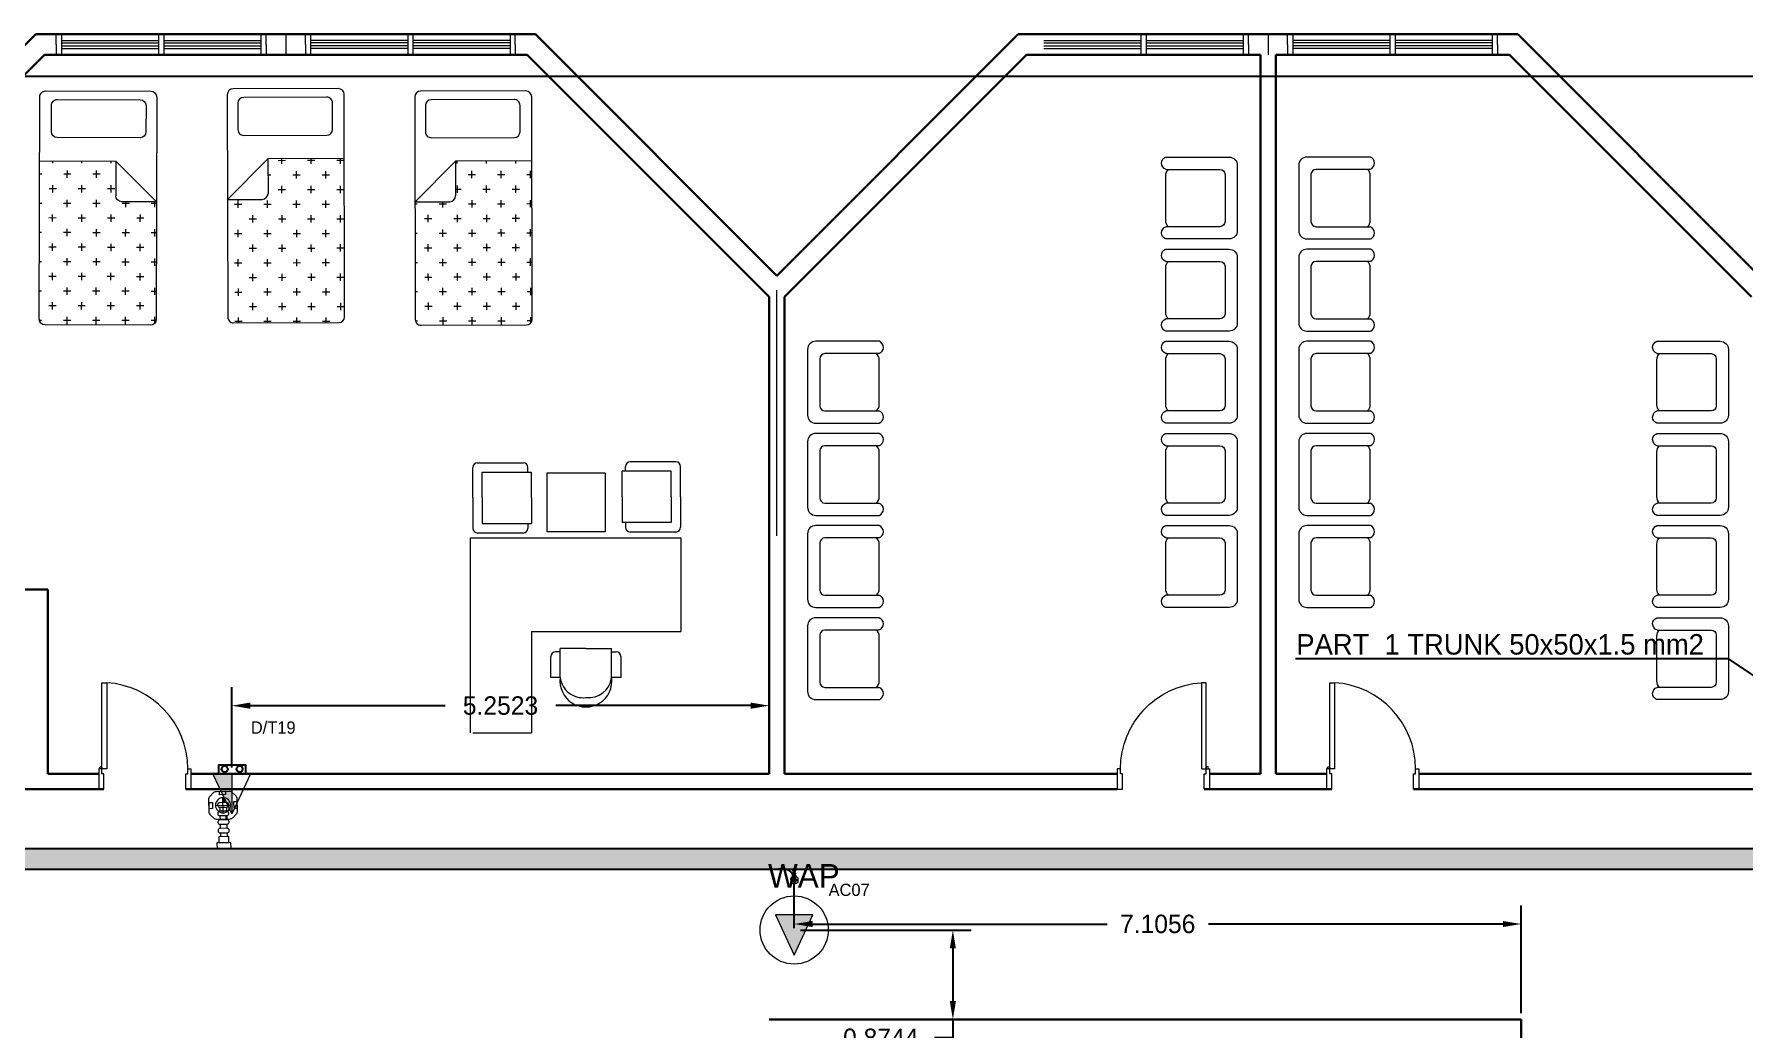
# Model space of a CAD drawing. Extents: x -3700 to 3801, y 313 to 399.
# Drawn here: x 29.34 to 46.05, y 367.78 to 377.5 of the extents above; entities that cross this region are included whole.
import ezdxf
from ezdxf import colors
from ezdxf.entities.mleader import LeaderData, LeaderLine
from ezdxf.enums import TextEntityAlignment as Align
from ezdxf.math import Vec2, Vec3

# ---------------------------------------------------------------- set-up
doc = ezdxf.new("R2010")
doc.units = 0
doc.header["$LTSCALE"] = 0.15
doc.linetypes.add('CONTINOUS', pattern=[0])
doc.layers.get('0').update_dxf_attribs({"color": 252})
doc.layers.get('Defpoints').update_dxf_attribs({"color": 252})
for name, color, linetype, lineweight in [('0 LEGEND', 140, 'Continuous', 0), ('anal', 252, 'Continuous', 20), ('DOOR', 252, 'Continuous', 20), ('EL-PULL BOX-50', 3, 'Continuous', 0), ('FUR', 252, 'Continuous', 9), ('T-STRUCTURED', 7, 'Continuous', 0), ('TMG-LC-ACCEORISE', 1, 'Continuous', 0), ('wall', 252, 'Continuous', 30)]:
    doc.layers.add(name, color=color, linetype=linetype, lineweight=lineweight)
for name, color, linetype in [('0 sockets', 252, 'Continuous'), ('0 sound', 252, 'Continuous'), ('0 WIRINF', 2, 'Continuous'), ('AUTOINCR', 7, 'Continuous'), ('bound', 252, 'Continuous'), ('CPTOOLS-TRAY', 1, 'Continuous')]:
    doc.layers.add(name, color=color, linetype=linetype)
doc.dimstyles.get("Standard").update_dxf_attribs({"dimtxt": 0.18, "dimasz": 0.18, "dimexe": 0.18, "dimexo": 0.0625, "dimgap": 0.09, "dimtad": 0, "dimtih": 1, "dimtoh": 1, "dimdec": 4, "dimzin": 0, "dimdsep": 46, "dimtxsty": 'Standard', "dimcen": 0.09, "dimadec": 0, "dimazin": 0, "dimtfac": 1, "dimtdec": 4, "dimtofl": 0, "dimtmove": 0, "dimatfit": 3, "dimfxl": 1, "dimtolj": 1, "dimtzin": 0, "dimarcsym": 0})

# ---------------------------------------------------------------- blocks, each defined once
blk = doc.blocks.new('SEAT02')
at = {"layer": 'FUR'}
for p, q in [((0.7, 0.4), (0.08, 0.4)), ((0, 0.32), (0, -0.32)), ((0.12, 0.23), (0.12, -0.23)), ((0.697, 0.28), (0.17, 0.28)), ((0.7, -0.22), (0.7, 0.22)), ((0.17, -0.28), (0.697, -0.28)), ((0.08, -0.4), (0.7, -0.4))]:
    blk.add_line(p, q, dxfattribs=at)
for centre, radius, start, end in [((0.08, 0.32), 0.08, 90, 180), ((0.677, 0.341), 0.0639, 288.8562, 68.5025), ((0.17, 0.23), 0.05, 90, 180), ((0.62, 0.22), 0.08, 0, 48.5904), ((0.08, -0.32), 0.08, 180, 270), ((0.17, -0.23), 0.05, 180, 270), ((0.62, -0.22), 0.08, 311.4096, 0), ((0.677, -0.341), 0.0639, 291.4975, 71.1438)]:
    blk.add_arc(centre, radius, start, end, dxfattribs=at)
blk = doc.blocks.new('A$C48FC3568')
at = {"layer": 'FUR'}
h = blk.add_hatch(dxfattribs=at)
h.set_pattern_fill('CROSS', color=256, scale=0.5, style=0)
h.set_pattern_definition([(0, (-34.60875, 58.23435), (0.125, -0.125), [0.0625, -0.1875]), (270, (-34.5775, 58.2656), (-0.125, -0.125), [0.0625, -0.1875])])
h.paths.add_polyline_path([(1.055, 0.703), (1.055, 1), (0.05, 1, 0.414214), (0, 0.95), (0, 0.05, 0.414214), (0.05, 0), (1.402, 0), (1.402, 0.653), (1.105, 0.653, -0.414214)])
for p, q in [((0, 0.95), (0, 0.05)), ((1.95, 1), (0.05, 1)), ((1.402, 0.653), (1.055, 1)), ((1.055, 1), (1.055, 0.703)), ((1.877, 0.909), (1.652, 0.909)), ((2, 0.05), (2, 0.95)), ((1.602, 0.859), (1.602, 0.15)), ((1.927, 0.15), (1.927, 0.859)), ((1.402, 0.653), (1.105, 0.653)), ((1.402, 0), (1.402, 0.653)), ((1.652, 0.1), (1.877, 0.1)), ((0.05, 0), (1.95, 0))]:
    blk.add_line(p, q, dxfattribs=at)
for centre, start, end in [((0.05, 0.95), 90, 180), ((1.652, 0.859), 90, 180), ((1.877, 0.859), 360, 90), ((1.95, 0.95), 360, 90), ((1.105, 0.703), 180, 270), ((1.652, 0.15), 180, 270), ((1.877, 0.15), 270, 0), ((0.05, 0.05), 180, 270), ((1.95, 0.05), 270, 360)]:
    blk.add_arc(centre, 0.05, start, end, dxfattribs=at)
blk = doc.blocks.new('D90')
at = {"layer": 'DOOR'}
for points in [[(0.03, 0.2), (0.03, 1.04), (0.078, 1.04), (0.078, 0.2)], [(0.03, 0.2), (0, 0.2), (0, 0), (0.05, 0), (0.05, 0.15), (0.03, 0.15)], [(0.87, 0.2), (0.9, 0.2), (0.9, 0), (0.85, 0), (0.85, 0.15), (0.87, 0.15)]]:
    blk.add_lwpolyline(points, close=True, dxfattribs=at)
blk.add_circle((0.02, 0.21), 0.01, dxfattribs=at)
blk.add_arc((0.025, 0.197), 0.845, 0.2218, 86.3889, dxfattribs=at)
blk = doc.blocks.new('ARCH')
at = {"layer": 'anal'}
for p, q in [((29.558, 377.4), (29.558, 377.5)), ((29.608, 377.5), (29.608, 377.3)), ((29.608, 377.44), (30.558, 377.44)), ((30.558, 377.5), (30.558, 377.3)), ((30.608, 377.5), (30.608, 377.3)), ((30.608, 377.44), (31.558, 377.44)), ((31.558, 377.5), (31.558, 377.3)), ((31.608, 377.4), (31.608, 377.5)), ((31.608, 377.5), (31.992, 377.5)), ((31.8, 377.5), (31.8, 377.3)), ((31.992, 377.4), (31.992, 377.5)), ((32.042, 377.5), (32.042, 377.3)), ((32.992, 377.44), (32.042, 377.44)), ((32.992, 377.5), (32.992, 377.3)), ((33.042, 377.5), (33.042, 377.3)), ((33.992, 377.44), (33.042, 377.44)), ((33.992, 377.5), (33.992, 377.3)), ((34.042, 377.4), (34.042, 377.5)), ((39.208, 377.44), (40.158, 377.44)), ((40.158, 377.5), (40.158, 377.3)), ((40.208, 377.5), (40.208, 377.3)), ((40.208, 377.44), (41.158, 377.44)), ((41.158, 377.5), (41.158, 377.3)), ((41.208, 377.5), (41.592, 377.5)), ((41.208, 377.4), (41.208, 377.5)), ((41.4, 377.5), (41.4, 377.3)), ((41.592, 377.4), (41.592, 377.5)), ((41.642, 377.5), (41.642, 377.3)), ((42.592, 377.44), (41.642, 377.44)), ((42.592, 377.5), (42.592, 377.3)), ((42.642, 377.5), (42.642, 377.3)), ((43.592, 377.44), (42.642, 377.44)), ((43.592, 377.5), (43.592, 377.3)), ((43.642, 377.4), (43.642, 377.5)), ((29.558, 377.4), (29.558, 377.3)), ((29.608, 377.415), (30.558, 377.415)), ((29.608, 377.4), (29.608, 377.3)), ((29.608, 377.385), (30.558, 377.385)), ((29.608, 377.36), (30.558, 377.36)), ((30.608, 377.415), (31.558, 377.415)), ((30.608, 377.385), (31.558, 377.385)), ((30.608, 377.36), (31.558, 377.36)), ((31.558, 377.4), (31.558, 377.3)), ((31.608, 377.4), (31.608, 377.3)), ((31.992, 377.4), (31.992, 377.3)), ((32.992, 377.415), (32.042, 377.415)), ((32.042, 377.4), (32.042, 377.3)), ((32.992, 377.385), (32.042, 377.385)), ((32.992, 377.36), (32.042, 377.36)), ((33.992, 377.415), (33.042, 377.415)), ((33.992, 377.385), (33.042, 377.385)), ((33.992, 377.36), (33.042, 377.36)), ((33.992, 377.4), (33.992, 377.3)), ((34.042, 377.4), (34.042, 377.3)), ((39.208, 377.415), (40.158, 377.415)), ((39.208, 377.385), (40.158, 377.385)), ((39.208, 377.36), (40.158, 377.36)), ((40.208, 377.415), (41.158, 377.415)), ((40.208, 377.385), (41.158, 377.385)), ((40.208, 377.36), (41.158, 377.36)), ((41.158, 377.4), (41.158, 377.3)), ((41.208, 377.4), (41.208, 377.3)), ((41.592, 377.4), (41.592, 377.3)), ((42.592, 377.415), (41.642, 377.415)), ((41.642, 377.4), (41.642, 377.3)), ((42.592, 377.385), (41.642, 377.385)), ((42.592, 377.36), (41.642, 377.36)), ((43.592, 377.415), (42.642, 377.415)), ((43.592, 377.385), (42.642, 377.385)), ((43.592, 377.36), (42.642, 377.36)), ((43.592, 377.4), (43.592, 377.3)), ((43.642, 377.4), (43.642, 377.3)), ((36.6, 372.6), (36.6, 375)), ((36.6, 372.6), (36.6, 375)), ((36.6, 372.6), (36.6, 375)), ((36.6, 372.6), (36.6, 375)), ((36.6, 372.6), (36.6, 375)), ((36.6, 372.6), (36.6, 375)), ((36.6, 372.6), (36.6, 375)), ((36.6, 372.6), (36.6, 375)), ((36.6, 372.6), (36.6, 375)), ((36.6, 372.6), (36.6, 375)), ((36.6, 372.6), (36.6, 375)), ((36.6, 372.6), (36.6, 375)), ((36.6, 372.6), (36.6, 375)), ((36.6, 372.6), (36.6, 375)), ((36.6, 372.6), (36.6, 375)), ((36.6, 372.6), (36.6, 375)), ((36.6, 372.6), (36.6, 375)), ((36.6, 372.6), (36.6, 375))]:
    blk.add_line(p, q, dxfattribs=at)
at = {"layer": 'bound', "color": 2}
blk.add_lwpolyline([(91.902, 377.348), (94.426, 377.348), (94.426, 312.722), (-14.994, 312.722), (-14.994, 377.09), (94.639, 377.09)], dxfattribs=at)
at = {"layer": 'FUR'}
for p, q in [((33.629, 372.971), (33.629, 373.268)), ((33.675, 373.313), (34.121, 373.313)), ((34.166, 373.222), (34.166, 373.268)), ((35.122, 373.232), (35.122, 373.277)), ((35.613, 373.323), (35.167, 373.323)), ((35.659, 372.98), (35.659, 373.277)), ((33.721, 373.222), (34.201, 373.222)), ((33.721, 372.971), (33.721, 373.222)), ((34.201, 372.971), (34.201, 373.222)), ((34.922, 373.211), (34.351, 373.211)), ((34.351, 373.211), (34.351, 372.64)), ((34.922, 373.211), (34.922, 372.64)), ((35.567, 373.232), (35.087, 373.232)), ((35.087, 372.98), (35.087, 373.232)), ((35.567, 372.98), (35.567, 373.232)), ((33.629, 372.971), (33.629, 372.673)), ((33.721, 372.971), (33.721, 372.719)), ((34.201, 372.971), (34.201, 372.719)), ((35.087, 372.98), (35.087, 372.729)), ((35.567, 372.98), (35.567, 372.729)), ((35.659, 372.98), (35.659, 372.683)), ((33.675, 372.628), (34.121, 372.628)), ((33.721, 372.719), (34.201, 372.719)), ((34.166, 372.719), (34.166, 372.673)), ((34.922, 372.64), (34.351, 372.64)), ((35.567, 372.729), (35.087, 372.729)), ((35.122, 372.729), (35.122, 372.683)), ((35.613, 372.637), (35.167, 372.637)), ((33.605, 372.579), (35.663, 372.579)), ((33.605, 370.674), (33.605, 372.579)), ((35.663, 372.579), (35.663, 371.665)), ((34.201, 371.665), (35.663, 371.665)), ((34.201, 371.665), (34.201, 370.674)), ((34.482, 371.466), (34.437, 371.466)), ((34.734, 371.5), (34.482, 371.5)), ((34.482, 371.216), (34.482, 371.5)), ((34.734, 371.5), (34.985, 371.5)), ((34.985, 371.216), (34.985, 371.5)), ((34.985, 371.466), (35.031, 371.466)), ((34.391, 371.216), (34.391, 371.42)), ((35.077, 371.216), (35.077, 371.42)), ((34.482, 371.216), (34.391, 371.216)), ((35.077, 371.216), (34.985, 371.216)), ((33.629, 370.674), (34.201, 370.674))]:
    blk.add_line(p, q, dxfattribs=at)
for centre, radius, start, end in [((33.675, 373.268), 0.0457, 90, 180), ((34.121, 373.268), 0.0457, 360, 90), ((35.167, 373.277), 0.0457, 90, 180), ((35.613, 373.277), 0.0457, 0, 90), ((33.675, 372.673), 0.0457, 180, 270), ((34.121, 372.673), 0.0457, 270, 360), ((35.167, 372.683), 0.0457, 180, 270), ((35.613, 372.683), 0.0457, 270, 0), ((34.437, 371.42), 0.0457, 90, 180), ((35.031, 371.42), 0.0457, 0, 90), ((34.734, 371.182), 0.254, 172.4334, 7.5666), ((34.706, 371.244), 0.225, 187.1177, 277.1177), ((34.762, 371.244), 0.225, 262.8823, 352.8823)]:
    blk.add_arc(centre, radius, start, end, dxfattribs=at)
at = {"layer": 'wall'}
for p, q in [((27, 375.141), (29.359, 377.5)), ((29.359, 377.5), (34.241, 377.5)), ((34.241, 377.5), (36.6, 375.141)), ((36.6, 375.141), (38.959, 377.5)), ((38.959, 377.5), (43.841, 377.5)), ((43.841, 377.5), (46.2, 375.141)), ((27.075, 374.934), (29.441, 377.3)), ((29.441, 377.3), (34.159, 377.3)), ((34.159, 377.3), (36.525, 374.934)), ((36.675, 374.934), (39.041, 377.3)), ((39.041, 377.3), (41.325, 377.3)), ((41.325, 377.3), (41.325, 370.275)), ((41.475, 377.3), (41.475, 370.275)), ((41.475, 377.3), (43.759, 377.3)), ((43.759, 377.3), (46.125, 374.934)), ((36.525, 374.934), (36.525, 370.275)), ((36.675, 374.934), (36.675, 370.275)), ((29.244, 372.075), (29.475, 372.075)), ((29.475, 372.075), (29.475, 370.275)), ((29.973, 370.275), (29.475, 370.275)), ((35.127, 370.275), (30.873, 370.275)), ((36.525, 370.275), (35.082, 370.275)), ((39.927, 370.275), (36.675, 370.275)), ((41.325, 370.275), (40.827, 370.275)), ((41.973, 370.275), (41.475, 370.275)), ((46.125, 370.275), (42.873, 370.275)), ((29.973, 370.125), (24.027, 370.125)), ((30.023, 370.125), (27.075, 370.125)), ((35.127, 370.125), (30.823, 370.125)), ((39.927, 370.125), (30.873, 370.125)), ((42.023, 370.125), (40.777, 370.125)), ((46.275, 370.125), (42.823, 370.125)), ((36.525, 367.875), (43.875, 367.875)), ((43.875, 364.089), (43.875, 367.875))]:
    blk.add_line(p, q, dxfattribs=at)
at = {"layer": 'DOOR'}
for p in [(29.973, 370.125), (41.973, 370.125)]:
    blk.add_blockref('D90', p, dxfattribs=at)
at = {"layer": 'DOOR', "xscale": -1, "rotation": 359.9999999991272}
blk.add_blockref('D90', (40.827, 370.125), dxfattribs=at)
at = {"layer": 'FUR'}
for p, xscale, yscale, zscale, rotation in [((29.391, 374.66), -1.142857142856969, 1.142857142856997, 1.142857142856983, 269.8740982340422), ((32.376, 374.683), 1.142857142856969, 1.142857142856969, 1.142857142856969, 90.12590176595786), ((34.209, 374.66), 1.142857142856969, 1.142857142856969, 1.142857142856969, 90.12590176595786)]:
    blk.add_blockref('A$C48FC3568', p, dxfattribs=dict(at, xscale=xscale, yscale=yscale, zscale=zscale, rotation=rotation))
at = {"layer": 'wall', "xscale": -1}
for p in [(41.1, 375.9), (41.1, 375), (41.1, 374.1), (45.9, 374.1), (41.1, 373.2), (45.9, 373.2), (41.1, 372.3), (45.9, 372.3), (45.9, 371.4)]:
    blk.add_blockref('SEAT02', p, dxfattribs=at)
at = {"layer": 'wall'}
for p in [(41.7, 375.9), (41.7, 375), (36.9, 374.1), (41.7, 374.1), (36.9, 373.2), (41.7, 373.2), (36.9, 372.3), (41.7, 372.3), (36.9, 371.4)]:
    blk.add_blockref('SEAT02', p, dxfattribs=at)
blk = doc.blocks.new('DAR-DB112-B1-TI0003_dwg__U74-18406553-LEGEND')
at = {"layer": 'T-STRUCTURED'}
blk.add_hatch(color=256, dxfattribs=at).paths.add_polyline_path([(0, 0), (0, 295), (-138, 295)])
blk.add_line((0, 295), (0, 0), dxfattribs=at)
at = {"layer": 'T-STRUCTURED', "flags": 128}
blk.add_lwpolyline([(138, 295), (0, 0), (-138, 295)], close=True, dxfattribs=at)
blk = doc.blocks.new('data and tele')
h = blk.add_hatch()
h.set_pattern_fill('ANGLE', color=3)
h.set_pattern_definition([(0, (0, 0), (0, 6.985), [5.08, -1.905]), (90, (0, 0), (-6.985, 4e-16), [5.08, -1.905])])
h.paths.add_polyline_path([(0.106, 0.047, 1), (0.046, 0.047, 1)])
at = {"color": 3}
blk.add_lwpolyline([(-0.129, 0), (0.136, 0), (0.136, 0.086), (-0.129, 0.086)], close=True, dxfattribs=at)
for centre in [(-0.069, 0.047), (0.076, 0.047)]:
    blk.add_circle(centre, 0.03, dxfattribs=at)
at = {"xscale": 0.001331826653845942, "yscale": 0.001331826653845942, "zscale": 0.001331826653845942}
blk.add_blockref('DAR-DB112-B1-TI0003_dwg__U74-18406553-LEGEND', (0, -0.392), dxfattribs=at)
blk = doc.blocks.new('*U151')
at = {"layer": 'CPTOOLS-TRAY'}
h = blk.add_hatch(color=0, dxfattribs=at)
h.dxf.hatch_style = 1
h.paths.add_polyline_path([(0.1, 47.932), (-0.1, 47.932), (-0.1, 0), (0.1, 0)])
at = {"layer": 'CPTOOLS-TRAY', "color": 0}
blk.add_lwpolyline([(0.1, 47.932), (-0.1, 47.932), (-0.1, 0), (0.1, 0)], close=True, dxfattribs=at)
blk = doc.blocks.new('X4I0P7S6Y6')
at = {"layer": '0 sound', "color": 0, "rotation": 90}
blk.add_blockref('*U151', (63.566, 369.443), dxfattribs=at)
blk = doc.blocks.new('LEGEND_dwg_WAP-CEILING-1155327-TELECOMMUNICATION LEGEND_ GENERAL NOTES _SYMBOLS _ ABBREVIATIONS')
at = {"layer": 'T-STRUCTURED'}
blk.add_hatch(color=256, dxfattribs=at).paths.add_polyline_path([(0, -184), (-138, 111), (138, 111)], flags=0)
at = {"layer": 'T-STRUCTURED', "flags": 128}
blk.add_lwpolyline([(138, 111), (-138, 111), (0, -184)], close=True, dxfattribs=at)
at = {"layer": 'T-STRUCTURED'}
blk.add_circle((0, 0), 250, dxfattribs=at)
blk = doc.blocks.new('f10')
at = {"xscale": 0.01150579243575653, "yscale": 0.01150579243575653, "zscale": 0.01150579243575653}
blk.add_blockref('LEGEND_dwg_WAP-CEILING-1155327-TELECOMMUNICATION LEGEND_ GENERAL NOTES _SYMBOLS _ ABBREVIATIONS', (29.6, -78.29), dxfattribs=at)
at = {"color": 4}
blk.add_attdef('WAP', (27.39, -74.72), '', height=1.99, dxfattribs=at)
blk = doc.blocks.new('JUNCTION BOX 2')
at = {"layer": 'TMG-LC-ACCEORISE', "color": 1, "ltscale": 0.4}
blk.add_lwpolyline([(-27, -85), (27, -85, 0.198912), (40.5, -79.4), (53.9, -66, 0.198912), (59.5, -52.5), (59.5, 1.5, 0.198912), (53.9, 15), (40.5, 28.4, 0.198912), (27, 34), (-27, 34, 0.198912), (-40.5, 28.4), (-53.9, 15, 0.198912), (-59.5, 1.5), (-59.5, -25.5), (-59.5, -52.5, 0.198912), (-53.9, -66), (-40.5, -79.4, 0.198912)], format="xyb", close=True, dxfattribs=at)
for points in [[(-14.2, 34), (12.2, 34), (12.2, 19.6), (-14.2, 19.6)], [(-59.5, -12.3), (-59.5, -38.7), (-45.1, -38.7), (-45.1, -12.3)], [(-14.2, -85), (12.2, -85), (12.2, -70.6), (-14.2, -70.6)], [(59.5, -12.3), (59.5, -38.7), (45.1, -38.7), (45.1, -12.3)]]:
    blk.add_lwpolyline(points, close=True, dxfattribs=at)
at = {"layer": 'TMG-LC-ACCEORISE', "color": 1}
for points in [[(0, 6.7), (0, -57.7)], [(-32.2, -25.5), (32.2, -25.5)]]:
    blk.add_lwpolyline(points, dxfattribs=at)
blk.add_circle((0, -25.5), 32.2, dxfattribs=at)
blk = doc.blocks.new('EMT CON. ADAPTER')
at = {"linetype": 'CONTINOUS'}
for points in [[(-60, 25), (-60, -25), (-30, -25), (-30, 25)], [(0, 35), (-30, 35), (-30, -35), (0, -35)]]:
    blk.add_lwpolyline(points, close=True, dxfattribs=at)
blk = doc.blocks.new('WERG')
at = {"layer": '0 LEGEND', "color": 1, "ltscale": 0.05}
for p, q in [((-42.9, 16.2), (-42.9, -16.3)), ((-27.5, 26.2), (-32.9, 26.2)), ((-17.5, 16.9), (0, 16.9)), ((-17.5, -16.3), (-17.5, 16.2)), ((-32.9, -26.3), (-27.5, -26.3)), ((-17.5, -16.9), (0, -16.9))]:
    blk.add_line(p, q, dxfattribs=at)
for centre, start, end in [((-32.9, 16.2), 90.00021, 180.00021), ((-27.5, 16.2), 0.00021, 90.00021), ((-32.9, -16.3), 180.00021, 270.00021), ((-27.5, -16.3), 270.00021, 0.00021)]:
    blk.add_arc(centre, 10, start, end, dxfattribs=at)
blk = doc.blocks.new('*U175')
at = {"layer": '0 LEGEND', "ltscale": 0.05}
for p in [(-188.7, 0), (-145.8, 0), (-102.9, 0), (-60, 0)]:
    blk.add_blockref('WERG', p, dxfattribs=at)
at = {"layer": '0 LEGEND', "ltscale": 0.05, "xscale": -1, "rotation": 180}
blk.add_blockref('EMT CON. ADAPTER', (0, 0), dxfattribs=at)
blk = doc.blocks.new('dd')
at = {"layer": 'EL-PULL BOX-50', "xscale": -0.001952159549914251, "yscale": 0.001952159549914252, "zscale": 0.001952159549914252, "rotation": 270.4385235983306}
blk.add_blockref('*U175', (0, 0), dxfattribs=at)
at = {"layer": 'EL-PULL BOX-50', "extrusion": (-0.000106033, 0.013854, 0.999904), "xscale": -0.002296658294016838, "yscale": 0.002296658294016836, "zscale": 0.002296658294016828, "rotation": 0.4385656867152221}
blk.add_blockref('JUNCTION BOX 2', (0.003, -0.365, -0.001), dxfattribs=at)
blk = doc.blocks.new('*U211')
at = {"layer": '0 sound', "color": 3}
blk.add_blockref('data and tele', (31.273, 370.275), dxfattribs=at)
blk = doc.blocks.new('*D216')
at = {"layer": '0 sound', "color": 0, "lineweight": -2, "transparency": 16777216}
for p, q in [((36.832, 368.749), (38.5, 368.749)), ((38.32, 368.569), (38.32, 368.055)), ((37.602, 367.875), (38.5, 367.875)), ((38.32, 367.875), (38.32, 367.695)), ((38.32, 367.695), (38.14, 367.695))]:
    blk.add_line(p, q, dxfattribs=at)
at = {"layer": '0 sound', "color": 0, "transparency": 16777216}
for points in [[(38.29, 368.569), (38.35, 368.569), (38.32, 368.749)], [(38.29, 368.055), (38.35, 368.055), (38.32, 367.875)]]:
    blk.add_solid(points, dxfattribs=at)
at = {"layer": 'Defpoints', "color": 0, "transparency": 16777216}
for p in [(36.769, 368.749), (37.54, 367.875), (38.32, 367.875)]:
    blk.add_point(p, dxfattribs=at)
at = {"layer": '0 sound', "color": 0, "transparency": 16777216, "insert": (37.615, 367.695), "char_height": 0.18, "attachment_point": 5}
blk.add_mtext('\\A1;0.8744', dxfattribs=at)
blk = doc.blocks.new('*D217')
at = {"layer": '0 sound', "color": 0, "lineweight": -2, "transparency": 16777216}
for p, q in [((36.769, 368.829), (36.769, 368.988)), ((43.875, 367.937), (43.875, 368.988)), ((36.949, 368.808), (39.827, 368.808)), ((43.695, 368.808), (40.817, 368.808))]:
    blk.add_line(p, q, dxfattribs=at)
at = {"layer": '0 sound', "color": 0, "transparency": 16777216}
for points in [[(36.949, 368.838), (36.949, 368.778), (36.769, 368.808)], [(43.695, 368.838), (43.695, 368.778), (43.875, 368.808)]]:
    blk.add_solid(points, dxfattribs=at)
at = {"layer": 'Defpoints', "color": 0, "transparency": 16777216}
for p in [(36.769, 368.766), (43.875, 368.808), (43.875, 367.875)]:
    blk.add_point(p, dxfattribs=at)
at = {"layer": '0 sound', "color": 0, "transparency": 16777216, "insert": (40.322, 368.808), "char_height": 0.18, "attachment_point": 5}
blk.add_mtext('\\A1;7.1056', dxfattribs=at)
blk = doc.blocks.new('*D219')
at = {"layer": '0 sound', "color": 0, "lineweight": -2, "transparency": 16777216}
for p, q in [((31.273, 370.337), (31.273, 371.121)), ((36.525, 370.337), (36.525, 371.121)), ((31.453, 370.941), (33.359, 370.941)), ((36.345, 370.941), (34.439, 370.941))]:
    blk.add_line(p, q, dxfattribs=at)
at = {"layer": '0 sound', "color": 0, "transparency": 16777216}
for points in [[(31.453, 370.971), (31.453, 370.911), (31.273, 370.941)], [(36.345, 370.971), (36.345, 370.911), (36.525, 370.941)]]:
    blk.add_solid(points, dxfattribs=at)
at = {"layer": 'Defpoints', "color": 0, "transparency": 16777216}
for p in [(36.525, 370.941), (31.273, 370.275), (36.525, 370.275)]:
    blk.add_point(p, dxfattribs=at)
at = {"layer": '0 sound', "color": 0, "transparency": 16777216, "insert": (33.899, 370.941), "char_height": 0.18, "attachment_point": 5}
blk.add_mtext('\\A1;5.2523', dxfattribs=at)

msp = doc.modelspace()

# ---------------------------------------------------------------- linework, layer by layer
at = {"layer": '0 sockets', "color": 3}
for points in [[(31.19794, 370.04269), (31.19794, 369.99687)], [(31.19794, 369.54463), (31.19794, 369.54292)], [(36.76941, 368.76627), (36.76941, 369.20286)]]:
    msp.add_lwpolyline(points, dxfattribs=at)
msp.add_lwpolyline([(36.76081, 369.2835, 0.29649293), (36.66941, 369.34292), (36.6162, 369.34292)], format="xyb", dxfattribs=at)

# ---------------------------------------------------------------- block references
at = {"xscale": 0.1157527098878497, "yscale": 0.1157527098878497, "zscale": 0.1157527098878497}
msp.add_blockref('f10', (33.34302, 377.81207), dxfattribs=at).add_auto_attribs({'WAP': 'WAP'})
at = {"layer": '0 sockets', "color": 3}
msp.add_blockref('ARCH', (0, 0), dxfattribs=at)
at = {"layer": '0 sound', "color": 3}
for name, p in [('data and tele', (31.27266, 370.275)), ('*U211', (0, 0))]:
    msp.add_blockref(name, p, dxfattribs=at)
at = {"layer": '0 sound', "color": 3, "rotation": 180.9624613850057}
msp.add_blockref('dd', (31.19794, 369.54459), dxfattribs=at)
at = {"layer": '0 sound', "color": 1}
msp.add_blockref('X4I0P7S6Y6', (0, 0), dxfattribs=at)
at = {"layer": 'EL-PULL BOX-50', "extrusion": (-0.000338723, 0.01385, 0.999904), "xscale": -0.0005741645735042098, "yscale": 0.0005741645735042091, "zscale": -0.0005741645735042098, "rotation": 1.401119397980288}
msp.add_blockref('JUNCTION BOX 2', (36.77164, 369.21652, 5.10261), dxfattribs=at)
at = {"layer": 'EL-PULL BOX-50', "xscale": -0.000488039887478563, "yscale": 0.0004880398874785631, "zscale": -0.000488039887478563, "rotation": 271.4009849833363}
msp.add_blockref('*U175', (36.76941, 369.34292), dxfattribs=at)

# ---------------------------------------------------------------- texts
at = {"layer": 'AUTOINCR', "color": 1}
for s, p in [('D/T19', (31.45932, 370.63099)), ('AC07', (37.10577, 369.04575))]:
    msp.add_text(s, height=0.12, dxfattribs=at).set_placement(p, align=Align.BOTTOM_LEFT)

# ---------------------------------------------------------------- dimensions: what is measured, and where the dimension line sits
at = {"layer": '0 sound', "color": 3}
for base, p1, p2, picture, middle in [((36.525, 370.94131), (31.27266, 370.275), (36.525, 370.275), '*D219', (33.89883, 370.94131)), ((43.875, 368.80803), (36.76941, 368.76627), (43.875, 367.875), '*D217', (40.3222, 368.80803))]:
    dim = msp.add_linear_dim(base=base, p1=p1, p2=p2, dimstyle='Standard', dxfattribs=at)
    dim.commit()
    dim.dimension.update_dxf_attribs({"geometry": picture, "text_midpoint": middle})
dim = msp.add_linear_dim(base=(38.32019, 367.875), p1=(36.76941, 368.74939), p2=(37.53957, 367.875), angle=90, dimstyle='Standard', dxfattribs=at)
dim.commit()
dim.dimension.update_dxf_attribs({"geometry": '*D216', "text_midpoint": (37.61519, 367.695)})

# ---------------------------------------------------------------- leaders
ml = msp.add_multileader_mtext('Standard', dxfattribs=at)
ml.set_content('PART  1 TRUNK 50x50x1.5 mm2', color=3)
ml.set_leader_properties()
ml.build(insert=Vec2(0, 0))
ml.multileader.update_dxf_attribs({"text_right_attachment_type": 6, "dogleg_length": 0.2, "arrow_head_size": 0.2})
ctx = ml.context
ctx.base_point, ctx.char_height, ctx.arrow_head_size, ctx.landing_gap_size = Vec3(40.62, 371.54), 0.2, 0.2, 0.04
ctx.right_attachment, ctx.text_align_type = 6, 2
notes = []
notes.append((ctx, [(0, (1, 1, 0), (45.9, 371.4), (-1, 0), 0.2, [(0, [(48.67746, 369.54292)], 0, [])])]))
ctx.mtext.insert, ctx.mtext.width, ctx.mtext.alignment, ctx.mtext.flow_direction = Vec3(45.66, 371.64), 5.05, 3, 5
at = {"layer": '0 WIRINF', "color": 3}
ml = msp.add_multileader_mtext('Standard', dxfattribs=at)
ml.set_content(' UTP CAT6 CABLE\\P?20 MM EXPOSED UPVC COND\\PTYPICAL', color=3)
ml.set_leader_properties()
ml.build(insert=Vec2(0, 0))
ml.multileader.update_dxf_attribs({"text_right_attachment_type": 6, "dogleg_length": 0.05, "arrow_head_size": 0.2})
ctx = ml.context
ctx.base_point, ctx.char_height, ctx.arrow_head_size, ctx.landing_gap_size = Vec3(20.66212, 368.12643), 0.05, 0.2, 0.01
ctx.right_attachment = 6
notes.append((ctx, [(0, (1, 1, 0), (20.61212, 368.12643), (1, 0), 0.05, [(0, [(19.18118, 368.34665)], 0, [])])]))
ctx.mtext.insert, ctx.mtext.width, ctx.mtext.flow_direction = Vec3(20.67212, 368.15143), 3712.5, 5
for ctx, leaders in notes:
    for number, flags, end, landing, length, lines in leaders:
        leader = LeaderData()
        leader.index, (leader.has_last_leader_line, leader.has_dogleg_vector, leader.attachment_direction) = number, flags
        leader.last_leader_point, leader.dogleg_vector, leader.dogleg_length = Vec3(end), Vec3(landing), length
        for number, points, colour, breaks in lines:
            line = LeaderLine()
            line.index, line.vertices, line.color, line.breaks = number, Vec3.list(points), colors.encode_raw_color(colour), breaks
            leader.lines.append(line)
        ctx.leaders.append(leader)

doc.saveas('drawing.dxf')
